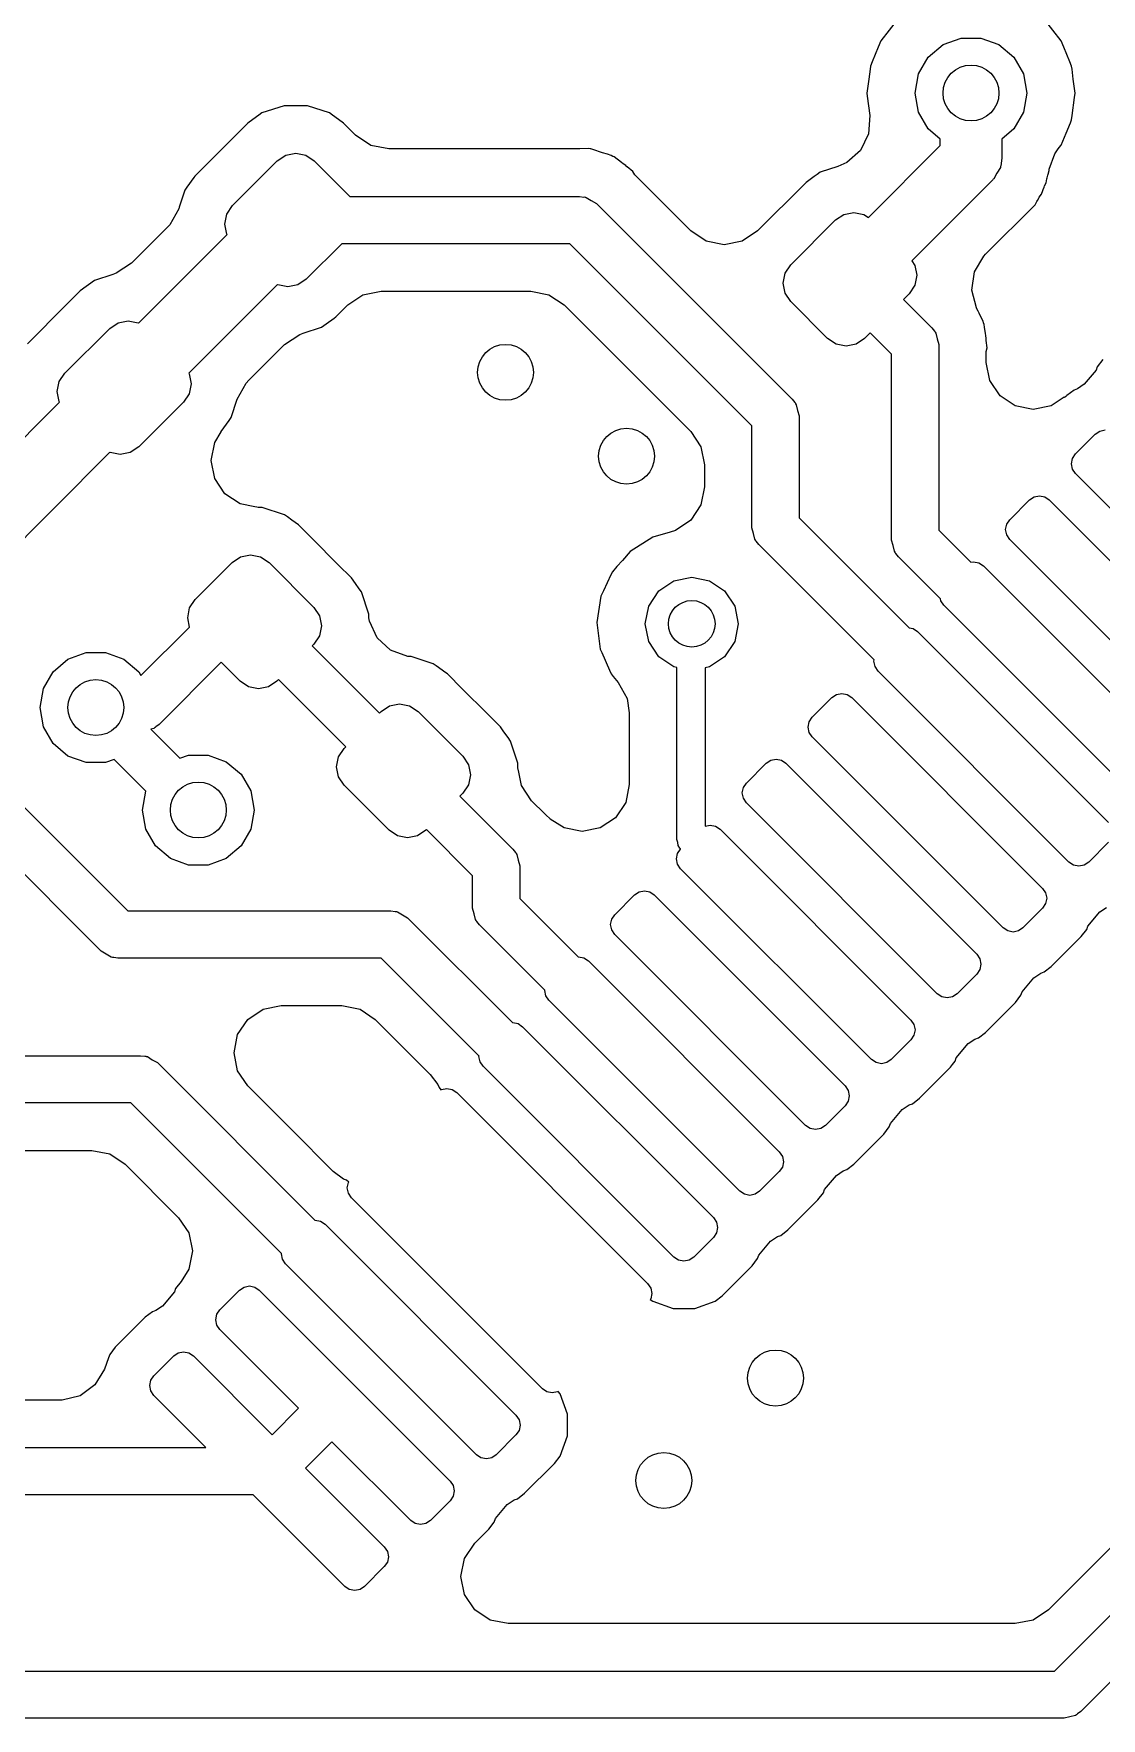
# Model space of a CAD drawing. Extents: x 0.99 to 4.24, y -7.27 to -4.02.
# Drawn here: x 2.4829 to 2.7087, y -5.2255 to -4.8693 of the extents above; entities that cross this region are included whole.
import ezdxf

# ---------------------------------------------------------------- set-up
doc = ezdxf.new("R2010")
doc.units = 0
doc.header["$MEASUREMENT"] = 0
doc.layers.add('BLACK', color=7, linetype='CONTINUOUS')

msp = doc.modelspace()

# ---------------------------------------------------------------- linework, layer by layer
at = {"layer": 'BLACK', "linetype": 'CONTINUOUS'}
for p, q in [((2.66553, -4.86632), (2.66203, -4.87088)), ((2.70017, -4.87088), (2.69667, -4.86632)), ((2.66203, -4.87088), (2.66149, -4.87218)), ((2.67205, -4.8743), (2.6752, -4.87166)), ((2.6752, -4.87166), (2.67905, -4.87026)), ((2.67905, -4.87026), (2.68315, -4.87026)), ((2.68315, -4.87026), (2.68701, -4.87166)), ((2.68701, -4.87166), (2.69015, -4.8743)), ((2.70071, -4.87218), (2.70017, -4.87088)), ((2.66021, -4.87527), (2.65983, -4.87619)), ((2.66149, -4.87218), (2.66021, -4.87527)), ((2.67, -4.87785), (2.67205, -4.8743)), ((2.69015, -4.8743), (2.6922, -4.87785)), ((2.70199, -4.87527), (2.70071, -4.87218)), ((2.70237, -4.87619), (2.70199, -4.87527)), ((2.65975, -4.87684), (2.65947, -4.87894)), ((2.65983, -4.87619), (2.65975, -4.87684)), ((2.65975, -4.87684), (2.65975, -4.87684)), ((2.66929, -4.88189), (2.67, -4.87785)), ((2.6922, -4.87785), (2.69291, -4.88189)), ((2.70246, -4.87684), (2.70237, -4.87619)), ((2.70273, -4.87894), (2.70246, -4.87684)), ((2.70246, -4.87684), (2.70246, -4.87684)), ((2.65947, -4.87894), (2.65908, -4.88189)), ((2.65908, -4.88189), (2.65917, -4.88254)), ((2.67, -4.88593), (2.66929, -4.88189)), ((2.69291, -4.88189), (2.6922, -4.88593)), ((2.70312, -4.88189), (2.70273, -4.87894)), ((2.703, -4.88282), (2.70312, -4.88189)), ((2.53586, -4.88458), (2.53118, -4.8861)), ((2.54078, -4.88458), (2.53586, -4.88458)), ((2.54546, -4.8861), (2.54078, -4.88458)), ((2.65917, -4.88254), (2.65917, -4.88254)), ((2.65917, -4.88254), (2.65971, -4.88664)), ((2.67205, -4.88948), (2.67, -4.88593)), ((2.6922, -4.88593), (2.69015, -4.88948)), ((2.7025, -4.88664), (2.703, -4.88282)), ((2.5282, -4.88827), (2.51701, -4.89946)), ((2.53002, -4.88694), (2.5282, -4.88827)), ((2.53054, -4.88656), (2.53002, -4.88694)), ((2.53118, -4.8861), (2.53054, -4.88656)), ((2.53054, -4.88656), (2.53054, -4.88656)), ((2.54609, -4.88656), (2.54546, -4.8861)), ((2.54812, -4.88804), (2.54609, -4.88656)), ((2.54844, -4.88827), (2.54812, -4.88804)), ((2.54812, -4.88804), (2.54812, -4.88804)), ((2.55097, -4.89081), (2.54844, -4.88827)), ((2.65971, -4.88664), (2.65945, -4.89052)), ((2.6746, -4.89162), (2.67205, -4.88948)), ((2.69015, -4.88948), (2.6876, -4.89162)), ((2.70121, -4.89038), (2.70212, -4.88819)), ((2.70212, -4.88819), (2.70237, -4.88759)), ((2.70212, -4.88819), (2.70212, -4.88819)), ((2.70237, -4.88759), (2.7025, -4.88664)), ((2.55421, -4.89297), (2.55097, -4.89081)), ((2.55802, -4.89372), (2.55421, -4.89297)), ((2.65945, -4.89052), (2.65774, -4.89401)), ((2.65941, -4.90817), (2.6746, -4.89298)), ((2.6746, -4.89298), (2.6746, -4.89162)), ((2.6876, -4.89162), (2.6876, -4.89567)), ((2.69977, -4.89342), (2.70017, -4.8929)), ((2.70017, -4.8929), (2.70121, -4.89038)), ((2.52495, -4.90568), (2.53442, -4.89622)), ((2.53442, -4.89622), (2.53621, -4.89502)), ((2.53621, -4.89502), (2.53832, -4.8946)), ((2.53832, -4.8946), (2.54043, -4.89502)), ((2.54043, -4.89502), (2.54221, -4.89622)), ((2.54221, -4.89622), (2.54974, -4.90374)), ((2.59783, -4.89372), (2.55802, -4.89372)), ((2.59822, -4.89372), (2.59783, -4.89372)), ((2.59841, -4.89371), (2.59822, -4.89372)), ((2.60025, -4.89364), (2.59841, -4.89371)), ((2.60055, -4.89372), (2.60025, -4.89364)), ((2.60074, -4.89372), (2.60055, -4.89372)), ((2.60096, -4.89374), (2.60074, -4.89372)), ((2.60155, -4.89395), (2.60096, -4.89374)), ((2.60277, -4.89438), (2.60155, -4.89395)), ((2.60321, -4.89452), (2.60277, -4.89438)), ((2.60426, -4.89483), (2.60321, -4.89452)), ((2.60504, -4.89507), (2.60426, -4.89483)), ((2.60426, -4.89483), (2.60426, -4.89483)), ((2.60534, -4.89528), (2.60504, -4.89507)), ((2.60568, -4.8954), (2.60534, -4.89528)), ((2.60718, -4.89658), (2.60568, -4.8954)), ((2.60756, -4.89687), (2.60718, -4.89658)), ((2.65481, -4.89657), (2.65291, -4.89742)), ((2.65774, -4.89401), (2.65481, -4.89657)), ((2.6876, -4.89567), (2.6874, -4.89729)), ((2.69762, -4.89801), (2.69883, -4.89474)), ((2.69883, -4.89474), (2.69942, -4.89388)), ((2.69942, -4.89388), (2.69977, -4.89342)), ((2.51678, -4.89978), (2.51532, -4.90178)), ((2.51701, -4.89946), (2.51678, -4.89978)), ((2.51678, -4.89978), (2.51678, -4.89978)), ((2.60808, -4.89724), (2.60756, -4.89687)), ((2.60833, -4.89749), (2.60808, -4.89724)), ((2.60837, -4.89752), (2.60833, -4.89749)), ((2.60961, -4.8985), (2.60837, -4.89752)), ((2.61005, -4.89919), (2.60961, -4.8985)), ((2.61015, -4.89929), (2.61005, -4.89919)), ((2.61047, -4.89963), (2.61015, -4.89929)), ((2.62188, -4.91104), (2.61047, -4.89963)), ((2.64794, -4.89954), (2.64623, -4.90078)), ((2.64857, -4.89908), (2.64794, -4.89954)), ((2.64921, -4.89862), (2.64857, -4.89908)), ((2.64857, -4.89908), (2.64857, -4.89908)), ((2.65291, -4.89742), (2.64921, -4.89862)), ((2.6857, -4.90027), (2.6686, -4.91736)), ((2.68579, -4.90012), (2.6857, -4.90027)), ((2.68593, -4.90002), (2.68579, -4.90012)), ((2.68659, -4.8988), (2.68593, -4.90002)), ((2.6873, -4.89761), (2.68659, -4.8988)), ((2.68732, -4.89744), (2.6873, -4.89761)), ((2.6874, -4.89729), (2.68732, -4.89744)), ((2.69701, -4.90084), (2.69713, -4.90006)), ((2.69713, -4.90006), (2.69721, -4.89982)), ((2.69721, -4.89982), (2.69734, -4.89928)), ((2.69734, -4.89928), (2.69738, -4.89903)), ((2.69738, -4.89903), (2.69762, -4.89829)), ((2.69762, -4.89829), (2.69762, -4.89801)), ((2.51484, -4.90244), (2.51367, -4.90605)), ((2.51532, -4.90178), (2.51484, -4.90244)), ((2.54974, -4.90374), (2.59834, -4.90374)), ((2.59834, -4.90374), (2.59923, -4.90387)), ((2.64595, -4.90106), (2.63597, -4.91104)), ((2.64623, -4.90078), (2.64595, -4.90106)), ((2.69554, -4.9039), (2.696, -4.90326)), ((2.696, -4.90326), (2.69625, -4.90252)), ((2.69625, -4.90252), (2.69636, -4.90229)), ((2.69636, -4.90229), (2.69658, -4.90178)), ((2.69658, -4.90178), (2.69665, -4.90154)), ((2.69665, -4.90154), (2.69701, -4.90084)), ((2.51357, -4.90634), (2.51167, -4.90973)), ((2.51367, -4.90605), (2.51357, -4.90634)), ((2.52376, -4.90747), (2.52495, -4.90568)), ((2.59923, -4.90387), (2.59941, -4.90386)), ((2.59941, -4.90386), (2.59951, -4.90391)), ((2.59951, -4.90391), (2.59976, -4.90395)), ((2.59976, -4.90395), (2.6008, -4.90462)), ((2.6008, -4.90462), (2.60188, -4.90521)), ((2.60188, -4.90521), (2.6433, -4.94663)), ((2.65424, -4.90754), (2.65635, -4.90712)), ((2.65635, -4.90712), (2.65846, -4.90754)), ((2.68418, -4.91596), (2.69463, -4.9055)), ((2.69463, -4.9055), (2.69499, -4.9048)), ((2.69499, -4.9048), (2.69514, -4.9046)), ((2.69514, -4.9046), (2.69543, -4.90412)), ((2.69543, -4.90412), (2.69554, -4.9039)), ((2.51114, -4.91031), (2.50361, -4.91784)), ((2.51167, -4.90973), (2.51114, -4.91031)), ((2.52334, -4.90958), (2.52376, -4.90747)), ((2.52376, -4.91169), (2.52334, -4.90958)), ((2.64298, -4.9182), (2.65245, -4.90873)), ((2.65245, -4.90873), (2.65424, -4.90754)), ((2.65846, -4.90754), (2.65941, -4.90817)), ((2.5051, -4.93052), (2.52383, -4.91179)), ((2.52383, -4.91179), (2.52376, -4.91169)), ((2.54807, -4.91374), (2.54054, -4.92127)), ((2.59627, -4.91374), (2.54807, -4.91374)), ((2.63476, -4.95223), (2.59627, -4.91374)), ((2.62511, -4.9132), (2.62188, -4.91104)), ((2.62893, -4.91396), (2.62511, -4.9132)), ((2.63274, -4.9132), (2.62893, -4.91396)), ((2.63597, -4.91104), (2.63274, -4.9132)), ((2.50361, -4.91784), (2.50038, -4.92)), ((2.6686, -4.91736), (2.66923, -4.91832)), ((2.68182, -4.9197), (2.6838, -4.91635)), ((2.6838, -4.91635), (2.68418, -4.91596)), ((2.49575, -4.92154), (2.49277, -4.9237)), ((2.49965, -4.92027), (2.49575, -4.92154)), ((2.50038, -4.92), (2.49965, -4.92027)), ((2.54054, -4.92127), (2.53876, -4.92247)), ((2.64137, -4.92209), (2.64179, -4.91999)), ((2.64179, -4.91999), (2.64298, -4.9182)), ((2.66923, -4.91832), (2.66965, -4.92042)), ((2.66965, -4.92042), (2.66923, -4.92253)), ((2.68128, -4.92355), (2.68182, -4.9197)), ((2.49249, -4.92398), (2.48981, -4.92666)), ((2.49277, -4.9237), (2.49249, -4.92398)), ((2.53443, -4.9224), (2.5157, -4.94113)), ((2.53454, -4.92247), (2.53443, -4.9224)), ((2.53665, -4.92289), (2.53454, -4.92247)), ((2.53876, -4.92247), (2.53665, -4.92289)), ((2.5493, -4.92668), (2.55254, -4.92452)), ((2.55254, -4.92452), (2.55635, -4.92376)), ((2.55635, -4.92376), (2.588, -4.92376)), ((2.588, -4.92376), (2.59181, -4.92452)), ((2.59181, -4.92452), (2.59504, -4.92668)), ((2.64179, -4.9242), (2.64137, -4.92209)), ((2.64298, -4.92599), (2.64179, -4.9242)), ((2.66804, -4.92432), (2.66684, -4.92552)), ((2.66923, -4.92253), (2.66804, -4.92432)), ((2.68224, -4.92731), (2.68128, -4.92355)), ((2.48981, -4.92666), (2.48157, -4.93489)), ((2.54677, -4.92922), (2.5493, -4.92668)), ((2.59504, -4.92668), (2.62183, -4.95347)), ((2.65078, -4.93379), (2.64298, -4.92599)), ((2.66684, -4.92552), (2.67283, -4.9315)), ((2.68227, -4.92737), (2.68224, -4.92731)), ((2.68258, -4.92801), (2.68227, -4.92737)), ((2.68279, -4.92843), (2.68258, -4.92801)), ((2.68327, -4.92931), (2.68279, -4.92843)), ((2.48952, -4.94112), (2.49899, -4.93165)), ((2.49899, -4.93165), (2.50077, -4.93046)), ((2.50077, -4.93046), (2.50288, -4.93004)), ((2.50288, -4.93004), (2.50499, -4.93046)), ((2.50499, -4.93046), (2.5051, -4.93052)), ((2.53989, -4.93265), (2.54379, -4.93139)), ((2.54379, -4.93139), (2.54478, -4.93067)), ((2.54478, -4.93067), (2.54645, -4.92945)), ((2.54645, -4.92945), (2.54677, -4.92922)), ((2.67283, -4.9315), (2.67336, -4.93222)), ((2.67336, -4.93222), (2.6735, -4.93234)), ((2.6837, -4.93011), (2.68327, -4.92931)), ((2.68376, -4.93046), (2.6837, -4.93011)), ((2.68391, -4.93079), (2.68376, -4.93046)), ((2.68398, -4.93135), (2.68391, -4.93079)), ((2.68414, -4.93269), (2.68398, -4.93135)), ((2.68398, -4.93135), (2.68398, -4.93135)), ((2.52839, -4.94262), (2.53592, -4.93508)), ((2.53592, -4.93508), (2.53915, -4.93292)), ((2.53915, -4.93292), (2.53989, -4.93265)), ((2.65257, -4.93498), (2.65078, -4.93379)), ((2.65468, -4.9354), (2.65257, -4.93498)), ((2.65679, -4.93498), (2.65468, -4.9354)), ((2.65857, -4.93379), (2.65679, -4.93498)), ((2.65977, -4.93259), (2.65857, -4.93379)), ((2.66429, -4.93711), (2.65977, -4.93259)), ((2.6735, -4.93234), (2.67353, -4.93245)), ((2.67353, -4.93245), (2.67369, -4.93265)), ((2.67369, -4.93265), (2.67394, -4.93386)), ((2.67394, -4.93386), (2.67429, -4.93504)), ((2.67429, -4.93504), (2.67429, -4.97431)), ((2.6842, -4.93315), (2.68414, -4.93269)), ((2.68431, -4.93379), (2.6842, -4.93315)), ((2.68431, -4.93414), (2.68431, -4.93379)), ((2.68432, -4.93418), (2.68431, -4.93414)), ((2.6845, -4.93576), (2.68432, -4.93418)), ((2.68433, -4.93656), (2.6845, -4.93576)), ((2.66429, -4.97638), (2.66429, -4.93711)), ((2.68431, -4.93717), (2.68432, -4.9367)), ((2.68431, -4.93884), (2.68431, -4.93717)), ((2.68507, -4.94265), (2.68431, -4.93884)), ((2.68432, -4.9367), (2.68433, -4.93656)), ((2.70896, -4.93823), (2.7078, -4.93975)), ((2.48791, -4.94501), (2.48833, -4.9429)), ((2.48833, -4.9429), (2.48952, -4.94112)), ((2.5157, -4.94113), (2.51577, -4.94123)), ((2.51577, -4.94123), (2.51619, -4.94334)), ((2.52786, -4.94319), (2.52839, -4.94262)), ((2.68723, -4.94588), (2.68507, -4.94265)), ((2.70754, -4.94046), (2.70504, -4.94344)), ((2.7078, -4.93975), (2.70754, -4.94046)), ((2.70754, -4.94046), (2.70754, -4.94046)), ((2.48833, -4.94712), (2.48791, -4.94501)), ((2.51577, -4.94545), (2.51458, -4.94724)), ((2.51619, -4.94334), (2.51577, -4.94545)), ((2.52596, -4.94658), (2.52786, -4.94319)), ((2.69046, -4.94804), (2.68723, -4.94588)), ((2.70083, -4.9462), (2.69808, -4.94804)), ((2.70089, -4.94627), (2.70083, -4.9462)), ((2.70114, -4.94606), (2.70089, -4.94627)), ((2.70137, -4.94583), (2.70114, -4.94606)), ((2.70288, -4.94467), (2.70137, -4.94583)), ((2.7036, -4.94441), (2.70288, -4.94467)), ((2.70504, -4.94344), (2.7036, -4.94441)), ((2.7036, -4.94441), (2.7036, -4.94441)), ((2.46469, -4.97093), (2.4884, -4.94722)), ((2.4884, -4.94722), (2.48833, -4.94712)), ((2.51458, -4.94724), (2.50511, -4.9567)), ((2.52469, -4.95048), (2.52596, -4.94658)), ((2.6433, -4.94663), (2.64383, -4.94734)), ((2.64383, -4.94734), (2.64397, -4.94746)), ((2.64397, -4.94746), (2.644, -4.94757)), ((2.644, -4.94757), (2.64416, -4.94778)), ((2.64416, -4.94778), (2.64442, -4.94898)), ((2.64442, -4.94898), (2.64476, -4.95016)), ((2.69427, -4.9488), (2.69046, -4.94804)), ((2.69808, -4.94804), (2.69427, -4.9488)), ((2.69872, -5.21547), (2.96528, -4.94891)), ((2.52118, -4.95574), (2.52256, -4.95349)), ((2.52253, -4.95346), (2.52423, -4.95112)), ((2.52256, -4.95349), (2.52253, -4.95346)), ((2.52423, -4.95112), (2.52469, -4.95048)), ((2.52423, -4.95112), (2.52423, -4.95112)), ((2.62183, -4.95347), (2.62399, -4.9567)), ((2.63476, -4.97379), (2.63476, -4.95223)), ((2.64476, -4.95016), (2.64476, -4.97171)), ((2.70738, -4.95399), (2.70834, -4.95335)), ((2.70834, -4.95335), (2.70947, -4.95312)), ((2.50511, -4.9567), (2.50332, -4.9579)), ((2.52042, -4.95956), (2.52118, -4.95574)), ((2.62399, -4.9567), (2.62474, -4.96051)), ((2.7032, -4.95816), (2.70738, -4.95399)), ((2.97249, -4.95584), (2.70432, -5.22401)), ((2.499, -4.95783), (2.4753, -4.98153)), ((2.4991, -4.9579), (2.499, -4.95783)), ((2.50121, -4.95832), (2.4991, -4.9579)), ((2.50332, -4.9579), (2.50121, -4.95832)), ((2.52118, -4.96337), (2.52042, -4.95956)), ((2.62474, -4.96051), (2.62474, -4.96515)), ((2.70234, -4.96025), (2.70256, -4.95912)), ((2.70256, -4.96138), (2.70234, -4.96025)), ((2.70256, -4.95912), (2.7032, -4.95816)), ((2.52334, -4.9666), (2.52118, -4.96337)), ((2.7032, -4.96234), (2.70256, -4.96138)), ((2.74357, -5.00271), (2.7032, -4.96234)), ((2.52657, -4.96876), (2.52334, -4.9666)), ((2.62474, -4.96515), (2.62399, -4.96896)), ((2.68928, -4.97208), (2.69346, -4.96791)), ((2.69346, -4.96791), (2.69442, -4.96727)), ((2.69442, -4.96727), (2.69555, -4.96704)), ((2.69555, -4.96704), (2.69668, -4.96727)), ((2.69668, -4.96727), (2.69763, -4.96791)), ((2.69763, -4.96791), (2.738, -5.00827)), ((2.52968, -4.96938), (2.52657, -4.96876)), ((2.52967, -4.96939), (2.52968, -4.96938)), ((2.5301, -4.96946), (2.52967, -4.96939)), ((2.53038, -4.96952), (2.5301, -4.96946)), ((2.53123, -4.96952), (2.53038, -4.96952)), ((2.53591, -4.97104), (2.53123, -4.96952)), ((2.53655, -4.9715), (2.53591, -4.97104)), ((2.53749, -4.97218), (2.53655, -4.9715)), ((2.53655, -4.9715), (2.53655, -4.9715)), ((2.62399, -4.96896), (2.62183, -4.9722)), ((2.53889, -4.9732), (2.53749, -4.97218)), ((2.54185, -4.97616), (2.53889, -4.9732)), ((2.61752, -4.97473), (2.61385, -4.97578)), ((2.6186, -4.97435), (2.61752, -4.97473)), ((2.62183, -4.9722), (2.6186, -4.97435)), ((2.63511, -4.97497), (2.63476, -4.97379)), ((2.63537, -4.97617), (2.63511, -4.97497)), ((2.64476, -4.97171), (2.66799, -4.99494)), ((2.67429, -4.97431), (2.68106, -4.98107)), ((2.68842, -4.97417), (2.68864, -4.97304)), ((2.68864, -4.9753), (2.68842, -4.97417)), ((2.68864, -4.97304), (2.68928, -4.97208)), ((2.54722, -4.98153), (2.54185, -4.97616)), ((2.61385, -4.97578), (2.60904, -4.97881)), ((2.63552, -4.97638), (2.63537, -4.97617)), ((2.63556, -4.97649), (2.63552, -4.97638)), ((2.6357, -4.97661), (2.63556, -4.97649)), ((2.63623, -4.97732), (2.6357, -4.97661)), ((2.66064, -5.00173), (2.63623, -4.97732)), ((2.66464, -4.97756), (2.66429, -4.97638)), ((2.6649, -4.97876), (2.66464, -4.97756)), ((2.68928, -4.97626), (2.68864, -4.9753)), ((2.72965, -5.01662), (2.68928, -4.97626)), ((2.51708, -4.98895), (2.52488, -4.98115)), ((2.52488, -4.98115), (2.52666, -4.97996)), ((2.52666, -4.97996), (2.52877, -4.97954)), ((2.52877, -4.97954), (2.53088, -4.97996)), ((2.53088, -4.97996), (2.53267, -4.98115)), ((2.53267, -4.98115), (2.54214, -4.99062)), ((2.55008, -4.98439), (2.54722, -4.98153)), ((2.60622, -4.982), (2.60528, -4.98308)), ((2.60738, -4.9807), (2.60622, -4.982)), ((2.60904, -4.97881), (2.60738, -4.9807)), ((2.66505, -4.97897), (2.6649, -4.97876)), ((2.66508, -4.97908), (2.66505, -4.97897)), ((2.66522, -4.9792), (2.66508, -4.97908)), ((2.66576, -4.97991), (2.66522, -4.9792)), ((2.67464, -4.9888), (2.66576, -4.97991)), ((2.68106, -4.98107), (2.68163, -4.98096)), ((2.68163, -4.98096), (2.68276, -4.98119)), ((2.68276, -4.98119), (2.68372, -4.98183)), ((2.68372, -4.98183), (2.72408, -5.02219)), ((2.55095, -4.98559), (2.55008, -4.98439)), ((2.55175, -4.98668), (2.55095, -4.98559)), ((2.60497, -4.98372), (2.60338, -4.98711)), ((2.60528, -4.98308), (2.60497, -4.98372)), ((2.60497, -4.98372), (2.60497, -4.98372)), ((2.61509, -4.98713), (2.61828, -4.985)), ((2.61828, -4.985), (2.62205, -4.98425)), ((2.62205, -4.98425), (2.62581, -4.985)), ((2.62581, -4.985), (2.62901, -4.98713)), ((2.51589, -4.99073), (2.51708, -4.98895)), ((2.55225, -4.98737), (2.55175, -4.98668)), ((2.55377, -4.99205), (2.55225, -4.98737)), ((2.60286, -4.98823), (2.60198, -4.99385)), ((2.60338, -4.98711), (2.60286, -4.98823)), ((2.61295, -4.99033), (2.61509, -4.98713)), ((2.62901, -4.98713), (2.63114, -4.99033)), ((2.67472, -4.98922), (2.67464, -4.9888)), ((2.67536, -4.99018), (2.67472, -4.98922)), ((2.51547, -4.99284), (2.51589, -4.99073)), ((2.51585, -4.99479), (2.51547, -4.99284)), ((2.54214, -4.99062), (2.54333, -4.9924)), ((2.54333, -4.9924), (2.54375, -4.99451)), ((2.55377, -4.99282), (2.55377, -4.99205)), ((2.55391, -4.99351), (2.55377, -4.99282)), ((2.6122, -4.99409), (2.61295, -4.99033)), ((2.63114, -4.99033), (2.63189, -4.99409)), ((2.71573, -5.03054), (2.67536, -4.99018)), ((2.50559, -5.00505), (2.51585, -4.99479)), ((2.54375, -4.99451), (2.54333, -4.99662)), ((2.55553, -4.99704), (2.55391, -4.99351)), ((2.60198, -4.99385), (2.60272, -4.99949)), ((2.61295, -4.99786), (2.6122, -4.99409)), ((2.63189, -4.99409), (2.63114, -4.99786)), ((2.66799, -4.99494), (2.66884, -4.99511)), ((2.66884, -4.99511), (2.6698, -4.99575)), ((2.6698, -4.99575), (2.71016, -5.03611)), ((2.54214, -4.99841), (2.54177, -4.99877)), ((2.54177, -4.99877), (2.55601, -5.01301)), ((2.54333, -4.99662), (2.54214, -4.99841)), ((2.55839, -4.99968), (2.55553, -4.99704)), ((2.562, -5.00101), (2.55839, -4.99968)), ((2.60272, -4.99949), (2.60301, -5.00014)), ((2.61509, -5.00105), (2.61295, -4.99786)), ((2.63114, -4.99786), (2.62901, -5.00105)), ((2.48702, -5.00422), (2.49016, -5.00158)), ((2.49016, -5.00158), (2.49401, -5.00018)), ((2.49401, -5.00018), (2.49811, -5.00018)), ((2.49811, -5.00018), (2.50197, -5.00158)), ((2.50197, -5.00158), (2.50511, -5.00422)), ((2.52256, -5.00222), (2.50944, -5.01535)), ((2.52655, -5.00621), (2.52256, -5.00222)), ((2.56273, -5.00101), (2.562, -5.00101)), ((2.56741, -5.00253), (2.56273, -5.00101)), ((2.56804, -5.00299), (2.56741, -5.00253)), ((2.57004, -5.00444), (2.56804, -5.00299)), ((2.56804, -5.00299), (2.56804, -5.00299)), ((2.60301, -5.00014), (2.60301, -5.00014)), ((2.60301, -5.00014), (2.60465, -5.00387)), ((2.61828, -5.00319), (2.61509, -5.00105)), ((2.61887, -5.0033), (2.61828, -5.00319)), ((2.61887, -5.03968), (2.61887, -5.0033)), ((2.62581, -5.00319), (2.62487, -5.00338)), ((2.62487, -5.00338), (2.62487, -5.03685)), ((2.62901, -5.00105), (2.62581, -5.00319)), ((2.66058, -5.00201), (2.66064, -5.00173)), ((2.6608, -5.00314), (2.66058, -5.00201)), ((2.66144, -5.0041), (2.6608, -5.00314)), ((2.48496, -5.00777), (2.48702, -5.00422)), ((2.50511, -5.00422), (2.50559, -5.00505)), ((2.52833, -5.0074), (2.52655, -5.00621)), ((2.53434, -5.00621), (2.53255, -5.0074)), ((2.5347, -5.00584), (2.53434, -5.00621)), ((2.54894, -5.02008), (2.5347, -5.00584)), ((2.57039, -5.0047), (2.57004, -5.00444)), ((2.57352, -5.00783), (2.57039, -5.0047)), ((2.60465, -5.00387), (2.60501, -5.0047)), ((2.60501, -5.0047), (2.60547, -5.00524)), ((2.60547, -5.00524), (2.60547, -5.00524)), ((2.60547, -5.00524), (2.60651, -5.00648)), ((2.60651, -5.00648), (2.60838, -5.00989)), ((2.70181, -5.04446), (2.66144, -5.0041)), ((2.48425, -5.01181), (2.48496, -5.00777)), ((2.53044, -5.00782), (2.52833, -5.0074)), ((2.53255, -5.0074), (2.53044, -5.00782)), ((2.57876, -5.01307), (2.57352, -5.00783)), ((2.60838, -5.00989), (2.60885, -5.01289)), ((2.64752, -5.01384), (2.6517, -5.00967)), ((2.6517, -5.00967), (2.65266, -5.00903)), ((2.65266, -5.00903), (2.65379, -5.0088)), ((2.65379, -5.0088), (2.65492, -5.00903)), ((2.65492, -5.00903), (2.65588, -5.00967)), ((2.65588, -5.00967), (2.69624, -5.05003)), ((2.46219, -5.01417), (2.50279, -5.05478)), ((2.48496, -5.01585), (2.48425, -5.01181)), ((2.55601, -5.01301), (2.55637, -5.01265)), ((2.55637, -5.01265), (2.55816, -5.01145)), ((2.55816, -5.01145), (2.56027, -5.01103)), ((2.56027, -5.01103), (2.56238, -5.01145)), ((2.56238, -5.01145), (2.56417, -5.01265)), ((2.56417, -5.01265), (2.57363, -5.02211)), ((2.58158, -5.01589), (2.57876, -5.01307)), ((2.60885, -5.01289), (2.60885, -5.02806)), ((2.64688, -5.0148), (2.64752, -5.01384)), ((2.48702, -5.0194), (2.48496, -5.01585)), ((2.50829, -5.01621), (2.50766, -5.01634)), ((2.50766, -5.01634), (2.51383, -5.0225)), ((2.5085, -5.01605), (2.50829, -5.01621)), ((2.50861, -5.01602), (2.5085, -5.01605)), ((2.50873, -5.01588), (2.50861, -5.01602)), ((2.50944, -5.01535), (2.50873, -5.01588)), ((2.58231, -5.0169), (2.58158, -5.01589)), ((2.58322, -5.01815), (2.58231, -5.0169)), ((2.64666, -5.01593), (2.64688, -5.0148)), ((2.64688, -5.01706), (2.64666, -5.01593)), ((2.64752, -5.01802), (2.64688, -5.01706)), ((2.49719, -5.06331), (2.45365, -5.01978)), ((2.49016, -5.02204), (2.48702, -5.0194)), ((2.54738, -5.02223), (2.54858, -5.02044)), ((2.54858, -5.02044), (2.54894, -5.02008)), ((2.58375, -5.01887), (2.58322, -5.01815)), ((2.58527, -5.02355), (2.58375, -5.01887)), ((2.68789, -5.05838), (2.64752, -5.01802)), ((2.49401, -5.02344), (2.49016, -5.02204)), ((2.49811, -5.02344), (2.49401, -5.02344)), ((2.49995, -5.02277), (2.49811, -5.02344)), ((2.50662, -5.02944), (2.49995, -5.02277)), ((2.51383, -5.0225), (2.51567, -5.02183)), ((2.51567, -5.02183), (2.51977, -5.02183)), ((2.51977, -5.02183), (2.52362, -5.02324)), ((2.52362, -5.02324), (2.52676, -5.02587)), ((2.54696, -5.02434), (2.54738, -5.02223)), ((2.54738, -5.02645), (2.54696, -5.02434)), ((2.57363, -5.02211), (2.57483, -5.0239)), ((2.57483, -5.0239), (2.57525, -5.02601)), ((2.58527, -5.02447), (2.58527, -5.02355)), ((2.58537, -5.02499), (2.58527, -5.02447)), ((2.63361, -5.02776), (2.63778, -5.02358)), ((2.63778, -5.02358), (2.63874, -5.02294)), ((2.63874, -5.02294), (2.63987, -5.02272)), ((2.63987, -5.02272), (2.641, -5.02294)), ((2.641, -5.02294), (2.64196, -5.02358)), ((2.64196, -5.02358), (2.68232, -5.06395)), ((2.52676, -5.02587), (2.52882, -5.02942)), ((2.54858, -5.02824), (2.54738, -5.02645)), ((2.55804, -5.0377), (2.54858, -5.02824)), ((2.57483, -5.02812), (2.57363, -5.02991)), ((2.57525, -5.02601), (2.57483, -5.02812)), ((2.58539, -5.02511), (2.58537, -5.02499)), ((2.58602, -5.02828), (2.58539, -5.02511)), ((2.58539, -5.02511), (2.58539, -5.02511)), ((2.58818, -5.03151), (2.58602, -5.02828)), ((2.60885, -5.02806), (2.60809, -5.03187)), ((2.63297, -5.02872), (2.63361, -5.02776)), ((2.50591, -5.03346), (2.50662, -5.02944)), ((2.52882, -5.02942), (2.52953, -5.03346)), ((2.57363, -5.02991), (2.57302, -5.03052)), ((2.57302, -5.03052), (2.58424, -5.04174)), ((2.59096, -5.03429), (2.58818, -5.03151)), ((2.60809, -5.03187), (2.60593, -5.0351)), ((2.63274, -5.02985), (2.63297, -5.02872)), ((2.63297, -5.03098), (2.63274, -5.02985)), ((2.63361, -5.03194), (2.63297, -5.03098)), ((2.67397, -5.0723), (2.63361, -5.03194)), ((2.50662, -5.0375), (2.50591, -5.03346)), ((2.52953, -5.03346), (2.52882, -5.0375)), ((2.59125, -5.03456), (2.59096, -5.03429)), ((2.59201, -5.03527), (2.59125, -5.03456)), ((2.59212, -5.03537), (2.59201, -5.03527)), ((2.59507, -5.03726), (2.59212, -5.03537)), ((2.60593, -5.0351), (2.6027, -5.03726)), ((2.50867, -5.04106), (2.50662, -5.0375)), ((2.52882, -5.0375), (2.52676, -5.04106)), ((2.55983, -5.0389), (2.55804, -5.0377)), ((2.56194, -5.03932), (2.55983, -5.0389)), ((2.56405, -5.0389), (2.56194, -5.03932)), ((2.56584, -5.0377), (2.56405, -5.0389)), ((2.56595, -5.03759), (2.56584, -5.0377)), ((2.57571, -5.04735), (2.56595, -5.03759)), ((2.59889, -5.03802), (2.59507, -5.03726)), ((2.6027, -5.03726), (2.59889, -5.03802)), ((2.62487, -5.03685), (2.62595, -5.03664)), ((2.62595, -5.03664), (2.62708, -5.03686)), ((2.62708, -5.03686), (2.62804, -5.0375)), ((2.62804, -5.0375), (2.6684, -5.07787)), ((2.51181, -5.04369), (2.50867, -5.04106)), ((2.52676, -5.04106), (2.52362, -5.04369)), ((2.58424, -5.04174), (2.58478, -5.04245)), ((2.58478, -5.04245), (2.58492, -5.04257)), ((2.58492, -5.04257), (2.58495, -5.04268)), ((2.58495, -5.04268), (2.5851, -5.04289)), ((2.61882, -5.04377), (2.61905, -5.04264)), ((2.61909, -5.0403), (2.61887, -5.03968)), ((2.61905, -5.04264), (2.61967, -5.0417)), ((2.61915, -5.04095), (2.61909, -5.0403)), ((2.61952, -5.04149), (2.61915, -5.04095)), ((2.61957, -5.04161), (2.61952, -5.04149)), ((2.61964, -5.04165), (2.61957, -5.04161)), ((2.61967, -5.0417), (2.61964, -5.04165)), ((2.71016, -5.04029), (2.70599, -5.04446)), ((2.51567, -5.0451), (2.51181, -5.04369)), ((2.51977, -5.0451), (2.51567, -5.0451)), ((2.52362, -5.04369), (2.51977, -5.0451)), ((2.5851, -5.04289), (2.58536, -5.04409)), ((2.58536, -5.04409), (2.58571, -5.04528)), ((2.58571, -5.04528), (2.58571, -5.05213)), ((2.61905, -5.0449), (2.61882, -5.04377)), ((2.61969, -5.04586), (2.61905, -5.0449)), ((2.66005, -5.08622), (2.61969, -5.04586)), ((2.70277, -5.0451), (2.70181, -5.04446)), ((2.7039, -5.04533), (2.70277, -5.0451)), ((2.70503, -5.0451), (2.7039, -5.04533)), ((2.70599, -5.04446), (2.70503, -5.0451)), ((2.57571, -5.0542), (2.57571, -5.04735)), ((2.58571, -5.05213), (2.59806, -5.06449)), ((2.60577, -5.0556), (2.60994, -5.05142)), ((2.60994, -5.05142), (2.6109, -5.05078)), ((2.6109, -5.05078), (2.61203, -5.05056)), ((2.61203, -5.05056), (2.61316, -5.05078)), ((2.61316, -5.05078), (2.61412, -5.05142)), ((2.61412, -5.05142), (2.65448, -5.09179)), ((2.69624, -5.05003), (2.69688, -5.05099)), ((2.69688, -5.05325), (2.69624, -5.05421)), ((2.69688, -5.05099), (2.69711, -5.05212)), ((2.69711, -5.05212), (2.69688, -5.05325)), ((2.50279, -5.05478), (2.55844, -5.05478)), ((2.55844, -5.05478), (2.55932, -5.0549)), ((2.55932, -5.0549), (2.55951, -5.05489)), ((2.55951, -5.05489), (2.55961, -5.05494)), ((2.55961, -5.05494), (2.55986, -5.05498)), ((2.55986, -5.05498), (2.5609, -5.05565)), ((2.5609, -5.05565), (2.56198, -5.05624)), ((2.56198, -5.05624), (2.58414, -5.07841)), ((2.57606, -5.05539), (2.57571, -5.0542)), ((2.57631, -5.05659), (2.57606, -5.05539)), ((2.57647, -5.0568), (2.57631, -5.05659)), ((2.5765, -5.05691), (2.57647, -5.0568)), ((2.57664, -5.05703), (2.5765, -5.05691)), ((2.6049, -5.05769), (2.60513, -5.05656)), ((2.60513, -5.05656), (2.60577, -5.0556)), ((2.69624, -5.05421), (2.69207, -5.05838)), ((2.70582, -5.05799), (2.70832, -5.05501)), ((2.70832, -5.05501), (2.70977, -5.05405)), ((2.57717, -5.05774), (2.57664, -5.05703)), ((2.59099, -5.07156), (2.57717, -5.05774)), ((2.60513, -5.05882), (2.6049, -5.05769)), ((2.60577, -5.05978), (2.60513, -5.05882)), ((2.64613, -5.10014), (2.60577, -5.05978)), ((2.68885, -5.05902), (2.68789, -5.05838)), ((2.68998, -5.05925), (2.68885, -5.05902)), ((2.69111, -5.05902), (2.68998, -5.05925)), ((2.69207, -5.05838), (2.69111, -5.05902)), ((2.69808, -5.06654), (2.7044, -5.06022)), ((2.7044, -5.06022), (2.70556, -5.05871)), ((2.70556, -5.05871), (2.70582, -5.05799)), ((2.70582, -5.05799), (2.70582, -5.05799)), ((2.49827, -5.0639), (2.49719, -5.06331)), ((2.4993, -5.06457), (2.49827, -5.0639)), ((2.68232, -5.06395), (2.68296, -5.06491)), ((2.49956, -5.06461), (2.4993, -5.06457)), ((2.49966, -5.06466), (2.49956, -5.06461)), ((2.49984, -5.06465), (2.49966, -5.06466)), ((2.50072, -5.06478), (2.49984, -5.06465)), ((2.55637, -5.06478), (2.50072, -5.06478)), ((2.57707, -5.08548), (2.55637, -5.06478)), ((2.59806, -5.06449), (2.59811, -5.06448)), ((2.59811, -5.06448), (2.59924, -5.0647)), ((2.59924, -5.0647), (2.6002, -5.06534)), ((2.6002, -5.06534), (2.64057, -5.10571)), ((2.68296, -5.06717), (2.68232, -5.06813)), ((2.68296, -5.06491), (2.68319, -5.06604)), ((2.68319, -5.06604), (2.68296, -5.06717)), ((2.69657, -5.0677), (2.69808, -5.06654)), ((2.68232, -5.06813), (2.67815, -5.0723)), ((2.69191, -5.07191), (2.6944, -5.06893)), ((2.6944, -5.06893), (2.69585, -5.06796)), ((2.69585, -5.06796), (2.69657, -5.0677)), ((2.69585, -5.06796), (2.69585, -5.06796)), ((2.59098, -5.07161), (2.59099, -5.07156)), ((2.59121, -5.07274), (2.59098, -5.07161)), ((2.59185, -5.07369), (2.59121, -5.07274)), ((2.63221, -5.11406), (2.59185, -5.07369)), ((2.67493, -5.07294), (2.67397, -5.0723)), ((2.67606, -5.07317), (2.67493, -5.07294)), ((2.67719, -5.07294), (2.67606, -5.07317)), ((2.67815, -5.0723), (2.67719, -5.07294)), ((2.68416, -5.08046), (2.69048, -5.07414)), ((2.69048, -5.07414), (2.69164, -5.07263)), ((2.69164, -5.07263), (2.6919, -5.07191)), ((2.6919, -5.07191), (2.69191, -5.07191)), ((2.52603, -5.08094), (2.52819, -5.07771)), ((2.52819, -5.07771), (2.53142, -5.07555)), ((2.53142, -5.07555), (2.53523, -5.0748)), ((2.53523, -5.0748), (2.54809, -5.0748)), ((2.54809, -5.0748), (2.55191, -5.07555)), ((2.55191, -5.07555), (2.55514, -5.07771)), ((2.55514, -5.07771), (2.56677, -5.08934)), ((2.6684, -5.07787), (2.66904, -5.07883)), ((2.52527, -5.08476), (2.52603, -5.08094)), ((2.58414, -5.07841), (2.58419, -5.0784)), ((2.58419, -5.0784), (2.58532, -5.07862)), ((2.58532, -5.07862), (2.58628, -5.07926)), ((2.58628, -5.07926), (2.62665, -5.11963)), ((2.66904, -5.08109), (2.6684, -5.08205)), ((2.66904, -5.07883), (2.66927, -5.07996)), ((2.66927, -5.07996), (2.66904, -5.08109)), ((2.68048, -5.08285), (2.68193, -5.08188)), ((2.68193, -5.08188), (2.68265, -5.08162)), ((2.68193, -5.08188), (2.68193, -5.08188)), ((2.68265, -5.08162), (2.68416, -5.08046)), ((2.47215, -5.08539), (2.50553, -5.08539)), ((2.50553, -5.08539), (2.50642, -5.08551)), ((2.52603, -5.08857), (2.52527, -5.08476)), ((2.6684, -5.08205), (2.66423, -5.08622)), ((2.67799, -5.08583), (2.68048, -5.08285)), ((2.50642, -5.08551), (2.5066, -5.0855)), ((2.5066, -5.0855), (2.5067, -5.08555)), ((2.5067, -5.08555), (2.50695, -5.08559)), ((2.50695, -5.08559), (2.50799, -5.08626)), ((2.50799, -5.08626), (2.50907, -5.08685)), ((2.50907, -5.08685), (2.54239, -5.12017)), ((2.52819, -5.0918), (2.52603, -5.08857)), ((2.57706, -5.08553), (2.57707, -5.08548)), ((2.57729, -5.08666), (2.57706, -5.08553)), ((2.57793, -5.08761), (2.57729, -5.08666)), ((2.61829, -5.12798), (2.57793, -5.08761)), ((2.66101, -5.08686), (2.66005, -5.08622)), ((2.66214, -5.08709), (2.66101, -5.08686)), ((2.66327, -5.08686), (2.66214, -5.08709)), ((2.66423, -5.08622), (2.66327, -5.08686)), ((2.67024, -5.09438), (2.67656, -5.08806)), ((2.67656, -5.08806), (2.67676, -5.08779)), ((2.67676, -5.08779), (2.67718, -5.08725)), ((2.67718, -5.08725), (2.67772, -5.08654)), ((2.67772, -5.08654), (2.67798, -5.08583)), ((2.67798, -5.08583), (2.67799, -5.08583)), ((2.53739, -5.101), (2.52819, -5.0918)), ((2.56677, -5.08934), (2.56838, -5.0915)), ((2.56838, -5.0915), (2.56861, -5.09211)), ((2.56861, -5.09211), (2.56901, -5.09263)), ((2.56901, -5.09263), (2.56914, -5.09254)), ((2.56914, -5.09254), (2.57027, -5.09232)), ((2.57027, -5.09232), (2.5714, -5.09254)), ((2.5714, -5.09254), (2.57236, -5.09318)), ((2.65448, -5.09179), (2.65512, -5.09275)), ((2.50346, -5.09539), (2.47075, -5.09539)), ((2.53531, -5.12724), (2.50346, -5.09539)), ((2.57236, -5.09318), (2.61273, -5.13355)), ((2.65448, -5.09597), (2.65031, -5.10014)), ((2.65512, -5.09501), (2.65448, -5.09597)), ((2.65512, -5.09275), (2.65535, -5.09388)), ((2.65535, -5.09388), (2.65512, -5.09501)), ((2.66656, -5.09677), (2.66801, -5.0958)), ((2.66801, -5.0958), (2.66873, -5.09554)), ((2.66801, -5.0958), (2.66801, -5.0958)), ((2.66873, -5.09554), (2.67024, -5.09438)), ((2.66407, -5.09975), (2.66656, -5.09677)), ((2.54625, -5.10986), (2.53739, -5.101)), ((2.64709, -5.10078), (2.64613, -5.10014)), ((2.64822, -5.10101), (2.64709, -5.10078)), ((2.64935, -5.10078), (2.64822, -5.10101)), ((2.65031, -5.10014), (2.64935, -5.10078)), ((2.65632, -5.1083), (2.66264, -5.10198)), ((2.66264, -5.10198), (2.6638, -5.10046)), ((2.6638, -5.10046), (2.66406, -5.09975)), ((2.66406, -5.09975), (2.66407, -5.09975)), ((2.47904, -5.10541), (2.49519, -5.10541)), ((2.49519, -5.10541), (2.499, -5.10616)), ((2.499, -5.10616), (2.50223, -5.10832)), ((2.64057, -5.10571), (2.64121, -5.10667)), ((2.64121, -5.10667), (2.64143, -5.1078)), ((2.50223, -5.10832), (2.51355, -5.11964)), ((2.54841, -5.11148), (2.54625, -5.10986)), ((2.64057, -5.10989), (2.63639, -5.11406)), ((2.64121, -5.10893), (2.64057, -5.10989)), ((2.64143, -5.1078), (2.64121, -5.10893)), ((2.65265, -5.11069), (2.65409, -5.10972)), ((2.65409, -5.10972), (2.65481, -5.10946)), ((2.65409, -5.10972), (2.65409, -5.10972)), ((2.65481, -5.10946), (2.65632, -5.1083)), ((2.54902, -5.1117), (2.54841, -5.11148)), ((2.54954, -5.1121), (2.54902, -5.1117)), ((2.54922, -5.11336), (2.54945, -5.11223)), ((2.54945, -5.11449), (2.54922, -5.11336)), ((2.54945, -5.11223), (2.54954, -5.1121)), ((2.64988, -5.11438), (2.65015, -5.11367)), ((2.65015, -5.11366), (2.65265, -5.11069)), ((2.65015, -5.11367), (2.65015, -5.11366)), ((2.55009, -5.11545), (2.54945, -5.11449)), ((2.59046, -5.15582), (2.55009, -5.11545)), ((2.63317, -5.1147), (2.63221, -5.11406)), ((2.6343, -5.11493), (2.63317, -5.1147)), ((2.63543, -5.1147), (2.6343, -5.11493)), ((2.63639, -5.11406), (2.63543, -5.1147)), ((2.6424, -5.12222), (2.64872, -5.1159)), ((2.64872, -5.1159), (2.64988, -5.11438)), ((2.51355, -5.11964), (2.51571, -5.12287)), ((2.54239, -5.12017), (2.54243, -5.12016)), ((2.54243, -5.12016), (2.54356, -5.12038)), ((2.54356, -5.12038), (2.54452, -5.12102)), ((2.54452, -5.12102), (2.58489, -5.16139)), ((2.62665, -5.11963), (2.62729, -5.12059)), ((2.62729, -5.12059), (2.62751, -5.12172)), ((2.51571, -5.12287), (2.51646, -5.12668)), ((2.62665, -5.1238), (2.62247, -5.12798)), ((2.62729, -5.12285), (2.62665, -5.1238)), ((2.62751, -5.12172), (2.62729, -5.12285)), ((2.63623, -5.12758), (2.63873, -5.12461)), ((2.63873, -5.12461), (2.64017, -5.12364)), ((2.64017, -5.12364), (2.64089, -5.12338)), ((2.64017, -5.12364), (2.64017, -5.12364)), ((2.64089, -5.12338), (2.6424, -5.12222)), ((2.51646, -5.12668), (2.51571, -5.13049)), ((2.5353, -5.12728), (2.53531, -5.12724)), ((2.53553, -5.12841), (2.5353, -5.12728)), ((2.61925, -5.12862), (2.61829, -5.12798)), ((2.62247, -5.12798), (2.62151, -5.12862)), ((2.63597, -5.1283), (2.63623, -5.12759)), ((2.63623, -5.12759), (2.63623, -5.12758)), ((2.51571, -5.13049), (2.51408, -5.1331)), ((2.53617, -5.12937), (2.53553, -5.12841)), ((2.57654, -5.16974), (2.53617, -5.12937)), ((2.62038, -5.12885), (2.61925, -5.12862)), ((2.62151, -5.12862), (2.62038, -5.12885)), ((2.62848, -5.13614), (2.63481, -5.12981)), ((2.63481, -5.12981), (2.63597, -5.1283)), ((2.51293, -5.13462), (2.51267, -5.13533)), ((2.51409, -5.13311), (2.51293, -5.13462)), ((2.51408, -5.1331), (2.51409, -5.13311)), ((2.52225, -5.13912), (2.52643, -5.13494)), ((2.52643, -5.13494), (2.52738, -5.1343)), ((2.52738, -5.1343), (2.52851, -5.13408)), ((2.52851, -5.13408), (2.52964, -5.1343)), ((2.52964, -5.1343), (2.5306, -5.13494)), ((2.5306, -5.13494), (2.57097, -5.17531)), ((2.61273, -5.13355), (2.61337, -5.13451)), ((2.61337, -5.13451), (2.61359, -5.13564)), ((2.51017, -5.13831), (2.50873, -5.13928)), ((2.51267, -5.13534), (2.51017, -5.13831)), ((2.51267, -5.13533), (2.51267, -5.13534)), ((2.61337, -5.13677), (2.61328, -5.1369)), ((2.61328, -5.1369), (2.6138, -5.1373)), ((2.61359, -5.13564), (2.61337, -5.13677)), ((2.6138, -5.1373), (2.61809, -5.13886)), ((2.61809, -5.13886), (2.62267, -5.13886)), ((2.62267, -5.13886), (2.62697, -5.1373)), ((2.62697, -5.1373), (2.62848, -5.13614)), ((2.5065, -5.1407), (2.50017, -5.14703)), ((2.50801, -5.13954), (2.5065, -5.1407)), ((2.50872, -5.13928), (2.50801, -5.13954)), ((2.50873, -5.13928), (2.50872, -5.13928)), ((2.52139, -5.1412), (2.52161, -5.14007)), ((2.52161, -5.14233), (2.52139, -5.1412)), ((2.52161, -5.14007), (2.52225, -5.13912)), ((2.52225, -5.14329), (2.52161, -5.14233)), ((2.5389, -5.15994), (2.52225, -5.14329)), ((2.49875, -5.14925), (2.49788, -5.15164)), ((2.49901, -5.14854), (2.49875, -5.14925)), ((2.50017, -5.14703), (2.49901, -5.14854)), ((2.50833, -5.15304), (2.51251, -5.14886)), ((2.51251, -5.14886), (2.51346, -5.14822)), ((2.51346, -5.14822), (2.51459, -5.14799)), ((2.51459, -5.14799), (2.51572, -5.14822)), ((2.51572, -5.14822), (2.51668, -5.14886)), ((2.51668, -5.14886), (2.53333, -5.16551)), ((2.49788, -5.15164), (2.49586, -5.15497)), ((2.50769, -5.15399), (2.50833, -5.15304)), ((2.49586, -5.15497), (2.49273, -5.15727)), ((2.50747, -5.15512), (2.50769, -5.15399)), ((2.50769, -5.15625), (2.50747, -5.15512)), ((2.50833, -5.15721), (2.50769, -5.15625)), ((2.59141, -5.15646), (2.59046, -5.15582)), ((2.59254, -5.15668), (2.59141, -5.15646)), ((2.59367, -5.15646), (2.59254, -5.15668)), ((2.59381, -5.15637), (2.59367, -5.15646)), ((2.59421, -5.15689), (2.59381, -5.15637)), ((2.48852, -5.1582), (2.47819, -5.1582)), ((2.48895, -5.15819), (2.48852, -5.1582)), ((2.49273, -5.15727), (2.48895, -5.15819)), ((2.51934, -5.16822), (2.50833, -5.15721)), ((2.53333, -5.16551), (2.5389, -5.15994)), ((2.59577, -5.16119), (2.59421, -5.15689)), ((2.58489, -5.16139), (2.58553, -5.16234)), ((2.58553, -5.16234), (2.58575, -5.16347)), ((2.58575, -5.16347), (2.58553, -5.1646)), ((2.59577, -5.16576), (2.59577, -5.16119)), ((2.54597, -5.16701), (2.5404, -5.17258)), ((2.56262, -5.18366), (2.54597, -5.16701)), ((2.58489, -5.16556), (2.58071, -5.16974)), ((2.58553, -5.1646), (2.58489, -5.16556)), ((2.59421, -5.17006), (2.59577, -5.16576)), ((2.47606, -5.16822), (2.51934, -5.16822)), ((2.57749, -5.17038), (2.57654, -5.16974)), ((2.57862, -5.1706), (2.57749, -5.17038)), ((2.57975, -5.17038), (2.57862, -5.1706)), ((2.58071, -5.16974), (2.57975, -5.17038)), ((2.59305, -5.17157), (2.59421, -5.17006)), ((2.5404, -5.17258), (2.55705, -5.18923)), ((2.58672, -5.1779), (2.59305, -5.17157)), ((2.57097, -5.17531), (2.57161, -5.17626)), ((2.57161, -5.17626), (2.57183, -5.17739)), ((2.57183, -5.17739), (2.57161, -5.17852)), ((2.58521, -5.17906), (2.58672, -5.1779)), ((2.52934, -5.17822), (2.47814, -5.17822)), ((2.5487, -5.19758), (2.52934, -5.17822)), ((2.57097, -5.17948), (2.56679, -5.18366)), ((2.57161, -5.17852), (2.57097, -5.17948)), ((2.58055, -5.18326), (2.58305, -5.18028)), ((2.58305, -5.18028), (2.58449, -5.17932)), ((2.58449, -5.17932), (2.58521, -5.17906)), ((2.58449, -5.17932), (2.58449, -5.17932)), ((2.56357, -5.1843), (2.56262, -5.18366)), ((2.5647, -5.18452), (2.56357, -5.1843)), ((2.56583, -5.1843), (2.5647, -5.18452)), ((2.56679, -5.18366), (2.56583, -5.1843)), ((2.57913, -5.18549), (2.58029, -5.18398)), ((2.58029, -5.18398), (2.58055, -5.18326)), ((2.58055, -5.18326), (2.58055, -5.18326)), ((2.71726, -5.18276), (2.69748, -5.20254)), ((2.57401, -5.19168), (2.57617, -5.18845)), ((2.57617, -5.18845), (2.57913, -5.18549)), ((2.55705, -5.18923), (2.55769, -5.19018)), ((2.55769, -5.19018), (2.55791, -5.19131)), ((2.55791, -5.19131), (2.55769, -5.19244)), ((2.57325, -5.19549), (2.57401, -5.19168)), ((2.55705, -5.1934), (2.55287, -5.19758)), ((2.55769, -5.19244), (2.55705, -5.1934)), ((2.57401, -5.1993), (2.57325, -5.19549)), ((2.54965, -5.19822), (2.5487, -5.19758)), ((2.55078, -5.19844), (2.54965, -5.19822)), ((2.55191, -5.19822), (2.55078, -5.19844)), ((2.55287, -5.19758), (2.55191, -5.19822)), ((2.57617, -5.20254), (2.57401, -5.1993)), ((2.5794, -5.20469), (2.57617, -5.20254)), ((2.69748, -5.20254), (2.69425, -5.20469)), ((2.58321, -5.20545), (2.5794, -5.20469)), ((2.69044, -5.20545), (2.58321, -5.20545)), ((2.69425, -5.20469), (2.69044, -5.20545)), ((2.44373, -5.21547), (2.69872, -5.21547)), ((2.70432, -5.22401), (2.70361, -5.22454)), ((2.70079, -5.22547), (2.44396, -5.22547)), ((2.70197, -5.22513), (2.70079, -5.22547)), ((2.70317, -5.22487), (2.70197, -5.22513)), ((2.70338, -5.22471), (2.70317, -5.22487)), ((2.70349, -5.22468), (2.70338, -5.22471)), ((2.70361, -5.22454), (2.70349, -5.22468))]:
    msp.add_line(p, q, dxfattribs=at)
at = {"layer": 'BLACK'}
for centre, radius in [((2.6811, -4.88189), 0.00591), ((2.58268, -4.94094), 0.00591), ((2.60827, -4.95866), 0.00591), ((2.62205, -4.99409), 0.00492), ((2.49606, -5.01181), 0.00591), ((2.51772, -5.03346), 0.00591), ((2.63976, -5.15354), 0.00591), ((2.61614, -5.1752), 0.00591)]:
    msp.add_circle(centre, radius, dxfattribs=at)

doc.saveas('drawing.dxf')
